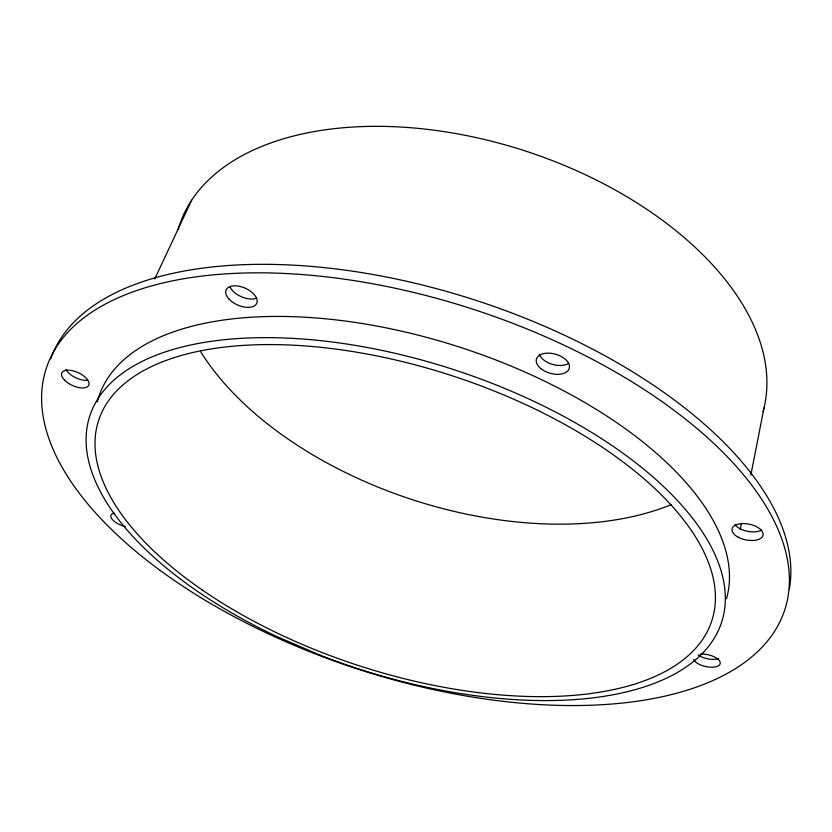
<?xml version="1.0" encoding="UTF-8"?>
<svg xmlns="http://www.w3.org/2000/svg" width="832" height="832" viewBox="0 0 832 832"><rect width="100%" height="100%" fill="white"/><g stroke="black" fill="none" stroke-linecap="round" stroke-linejoin="round"><path stroke-width="1.25" d="M740.168 529.745L741.416 523.411M750.838 475.197L763.994 407.961M154.731 278.97L191.62 200.262M97.292 401.96A329.732 159.422 18.1 0 1 453.492 345.176A329.732 159.422 18.1 0 1 726.482 598.842M700.18 654.139A13.645 6.011 12.6 0 1 719.15 660.39A13.645 6.011 12.6 0 1 710.705 667.202A13.645 6.011 12.6 0 1 693.69 659.37M125.424 526.552A12.802 5.398 22.3 0 1 112.164 519.282A12.802 5.398 22.3 0 1 114.587 513.178M50.679 358.883A387.265 190.008 18.1 0 1 466.544 297.367A387.265 190.008 18.1 0 1 789.35 588.9M718.536 658.601A13.603 6.053 12.5 0 1 698.173 654.95M568.755 363.293A16.994 9.953 15.6 0 1 552.271 364.322A16.994 9.953 15.6 0 1 539.344 354.567M87.568 380.307A14.789 7.072 24.9 0 1 65.988 369.585M761.613 530.109A15.746 8.081 11.1 0 1 734.989 524.68M256.755 298.106A16.63 9.287 23.7 0 1 230.225 287.279M178.173 229.33A306.374 178.599 18.1 0 1 519.085 149.001A306.374 178.599 18.1 0 1 763.038 411.642M671.133 504.66A299.125 171.974 18.1 0 1 200.73 351.801M320.008 655.138L275.839 636.074A332.322 157.019 18.1 0 1 205.286 342.233A332.322 157.019 18.1 0 1 718.754 563.794A332.322 157.019 18.1 0 1 320.008 655.138M160.233 570.482A388.482 188.916 18.1 0 0 779.73 622.18A388.482 188.916 18.1 0 0 306.509 274.893A388.482 188.916 18.1 0 0 160.233 570.482M540.821 368.586A17.056 9.901 15.7 0 0 568.818 369.481A17.056 9.901 15.7 0 0 548.891 353.163A17.056 9.901 15.7 0 0 540.821 368.586M64.542 380.13A14.83 7.03 24.8 0 0 88.13 386.183A14.83 7.03 24.8 0 0 73.143 370.854A14.83 7.03 24.8 0 0 64.542 380.13M738.171 537.202A15.798 8.039 11.2 0 0 763.006 535.267A15.798 8.039 11.2 0 0 741.437 523.661A15.798 8.039 11.2 0 0 738.171 537.202M229.122 299.177A16.692 9.235 23.6 0 0 256.069 304.387A16.692 9.235 23.6 0 0 239.106 286.25A16.692 9.235 23.6 0 0 229.122 299.177M202.415 590.106A322.546 152.266 18.1 0 0 709.904 625.945A322.546 152.266 18.1 0 0 303.316 345.8A322.546 152.266 18.1 0 0 202.415 590.106"/></g></svg>
